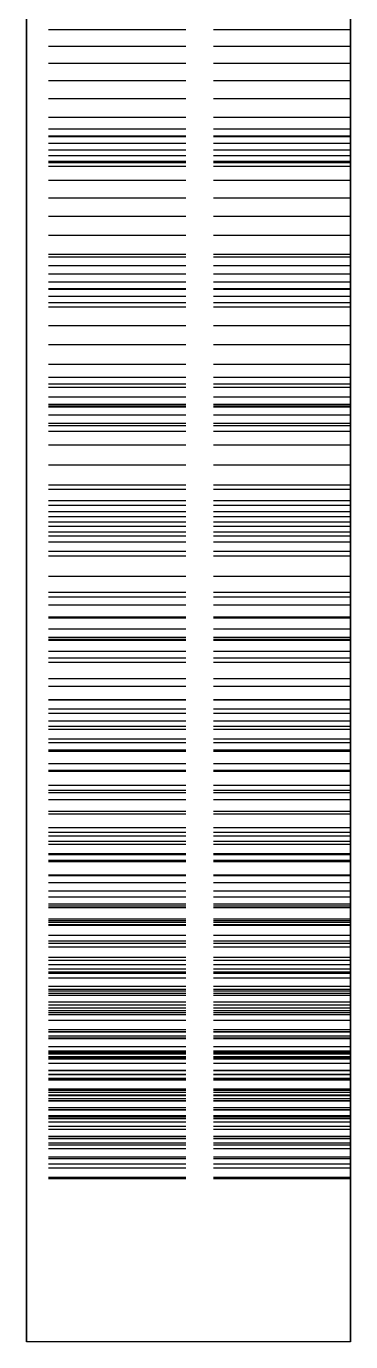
# Model space of a CAD drawing. Header units: millimetres. Extents: x -25 to 114, y -47 to 61.
# Drawn here: x 50.62 to 53.62, y -24.62 to -12.43 of the extents above; entities that cross this region are included whole.
import ezdxf

# ---------------------------------------------------------------- set-up
doc = ezdxf.new("R2010")
doc.units = ezdxf.units.MM
doc.linetypes.add('DASHED', pattern=[1.524, 1.27, -0.254])
doc.layers.add('HIDDEN', color=8, linetype='DASHED')
doc.layers.add('VISIBLE', color=7, linetype='CONTINUOUS')

msp = doc.modelspace()

# ---------------------------------------------------------------- linework, layer by layer
at = {"layer": 'HIDDEN'}
for points in [[(50.625, -12.11706), (50.625, -12.89881), (50.625, -13.68056), (50.625, -14.4623), (50.625, -15.24405), (50.625, -16.02579), (50.625, -16.80754), (50.625, -17.58929), (50.625, -18.37103), (50.625, -19.15278), (50.625, -19.93452), (50.625, -20.71627), (50.625, -21.49802), (50.625, -22.27976), (50.625, -23.06151), (50.625, -23.84325), (50.625, -24.625)], [(50.625, -12.13771), (50.625, -12.46578)], [(50.625, -12.46578), (50.625, -12.13771)], [(53.625, -12.11706), (53.625, -12.89881), (53.625, -13.68056), (53.625, -14.4623), (53.625, -15.24405), (53.625, -16.02579), (53.625, -16.80754), (53.625, -17.58929), (53.625, -18.37103), (53.625, -19.15278), (53.625, -19.93452), (53.625, -20.71627), (53.625, -21.49802), (53.625, -22.27976), (53.625, -23.06151), (53.625, -23.84325), (53.625, -24.625)], [(53.625, -12.13771), (53.625, -12.46578)], [(53.625, -12.46578), (53.625, -12.13771)], [(50.625, -12.46578), (50.625, -12.61901)], [(50.625, -12.61901), (50.625, -12.46578)], [(53.625, -12.46578), (50.625, -12.46578)], [(53.625, -12.46578), (50.625, -12.46578)], [(53.625, -12.46578), (53.625, -12.61901)], [(53.625, -12.61901), (53.625, -12.46578)], [(50.625, -12.61901), (50.625, -12.77708)], [(50.625, -12.77708), (50.625, -12.61901)], [(53.625, -12.61901), (50.625, -12.61901)], [(53.625, -12.61901), (50.625, -12.61901)], [(53.625, -12.61901), (53.625, -12.77708)], [(53.625, -12.77708), (53.625, -12.61901)], [(50.625, -12.77708), (50.625, -12.93966)], [(50.625, -12.93966), (50.625, -12.77708)], [(53.625, -12.77708), (50.625, -12.77708)], [(53.625, -12.77708), (50.625, -12.77708)], [(53.625, -12.77708), (53.625, -12.93966)], [(53.625, -12.93966), (53.625, -12.77708)], [(50.625, -12.93966), (50.625, -13.1065)], [(50.625, -13.1065), (50.625, -12.93966)], [(53.625, -12.93966), (50.625, -12.93966)], [(53.625, -12.93966), (50.625, -12.93966)], [(53.625, -12.93966), (53.625, -13.1065)], [(53.625, -13.1065), (53.625, -12.93966)], [(50.625, -13.1065), (50.625, -13.27739)], [(50.625, -13.27739), (50.625, -13.1065)], [(53.625, -13.1065), (50.625, -13.1065)], [(53.625, -13.1065), (50.625, -13.1065)], [(53.625, -13.1065), (53.625, -13.27739)], [(53.625, -13.27739), (53.625, -13.1065)], [(50.625, -13.27739), (50.625, -13.45215)], [(50.625, -13.45215), (50.625, -13.27739)], [(53.625, -13.27739), (50.625, -13.27739)], [(53.625, -13.27739), (50.625, -13.27739)], [(53.625, -13.27739), (53.625, -13.45215)], [(53.625, -13.45215), (53.625, -13.27739)], [(50.625, -13.45686), (50.625, -13.38809)], [(50.625, -13.38809), (50.625, -13.69992)], [(50.625, -13.69992), (50.625, -13.38809)], [(50.625, -13.38809), (50.625, -13.45686)], [(53.625, -13.38809), (50.625, -13.38809)], [(53.625, -13.38809), (50.625, -13.38809)], [(53.625, -13.45686), (53.625, -13.38809)], [(53.625, -13.38809), (53.625, -13.69992)], [(53.625, -13.69992), (53.625, -13.38809)], [(53.625, -13.38809), (53.625, -13.45686)], [(50.625, -13.45215), (50.625, -13.73216)], [(50.625, -13.73216), (50.625, -13.45215)], [(53.625, -13.45215), (50.625, -13.45215)], [(53.625, -13.45215), (50.625, -13.45215)], [(50.625, -13.52076), (50.625, -13.45686)], [(50.625, -13.45686), (50.625, -13.52076)], [(53.625, -13.45686), (50.625, -13.45686)], [(53.625, -13.45686), (50.625, -13.45686)], [(50.625, -13.58007), (50.625, -13.52076)], [(50.625, -13.52076), (50.625, -13.58007)], [(53.625, -13.52076), (50.625, -13.52076)], [(53.625, -13.52076), (50.625, -13.52076)], [(53.625, -13.45215), (53.625, -13.73216)], [(53.625, -13.73216), (53.625, -13.45215)], [(53.625, -13.52076), (53.625, -13.45686)], [(53.625, -13.45686), (53.625, -13.52076)], [(53.625, -13.58007), (53.625, -13.52076)], [(53.625, -13.52076), (53.625, -13.58007)], [(50.625, -13.63497), (50.625, -13.58007)], [(50.625, -13.58007), (50.625, -13.63497)], [(53.625, -13.58007), (50.625, -13.58007)], [(53.625, -13.58007), (50.625, -13.58007)], [(50.625, -13.68563), (50.625, -13.63497)], [(50.625, -13.63497), (50.625, -13.68563)], [(53.625, -13.63497), (50.625, -13.63497)], [(53.625, -13.63497), (50.625, -13.63497)], [(53.625, -13.63497), (53.625, -13.58007)], [(53.625, -13.58007), (53.625, -13.63497)], [(53.625, -13.68563), (53.625, -13.63497)], [(53.625, -13.63497), (53.625, -13.68563)], [(50.625, -13.73216), (50.625, -13.68563)], [(50.625, -13.68563), (50.625, -13.73216)], [(53.625, -13.68563), (50.625, -13.68563)], [(53.625, -13.68563), (50.625, -13.68563)], [(50.625, -13.69992), (50.625, -13.86129)], [(50.625, -13.86129), (50.625, -13.69992)], [(53.625, -13.69992), (50.625, -13.69992)], [(53.625, -13.69992), (50.625, -13.69992)], [(53.625, -13.73216), (50.625, -13.73216)], [(53.625, -13.73216), (50.625, -13.73216)], [(53.625, -13.73216), (53.625, -13.68563)], [(53.625, -13.68563), (53.625, -13.73216)], [(53.625, -13.69992), (53.625, -13.86129)], [(53.625, -13.86129), (53.625, -13.69992)], [(50.625, -13.86129), (50.625, -14.02725)], [(50.625, -14.02725), (50.625, -13.86129)], [(53.625, -13.86129), (50.625, -13.86129)], [(53.625, -13.86129), (50.625, -13.86129)], [(53.625, -13.86129), (53.625, -14.02725)], [(53.625, -14.02725), (53.625, -13.86129)], [(50.625, -14.02725), (50.625, -14.19747)], [(50.625, -14.19747), (50.625, -14.02725)], [(53.625, -14.02725), (50.625, -14.02725)], [(53.625, -14.02725), (50.625, -14.02725)], [(53.625, -14.02725), (53.625, -14.19747)], [(53.625, -14.19747), (53.625, -14.02725)], [(50.625, -14.19747), (50.625, -14.37171)], [(50.625, -14.37171), (50.625, -14.19747)], [(53.625, -14.19747), (50.625, -14.19747)], [(53.625, -14.19747), (50.625, -14.19747)], [(53.625, -14.19747), (53.625, -14.37171)], [(53.625, -14.37171), (53.625, -14.19747)], [(50.625, -14.37171), (50.625, -14.54977)], [(50.625, -14.54977), (50.625, -14.37171)], [(53.625, -14.37171), (50.625, -14.37171)], [(53.625, -14.37171), (50.625, -14.37171)], [(53.625, -14.37171), (53.625, -14.54977)], [(53.625, -14.54977), (53.625, -14.37171)], [(50.625, -14.54977), (50.625, -14.73148)], [(50.625, -14.73148), (50.625, -14.54977)], [(53.625, -14.54977), (50.625, -14.54977)], [(53.625, -14.54977), (50.625, -14.54977)], [(50.625, -14.65464), (50.625, -14.57324)], [(50.625, -14.57324), (50.625, -14.86732)], [(50.625, -14.86732), (50.625, -14.57324)], [(50.625, -14.57324), (50.625, -14.65464)], [(53.625, -14.57324), (50.625, -14.57324)], [(53.625, -14.57324), (50.625, -14.57324)], [(53.625, -14.54977), (53.625, -14.73148)], [(53.625, -14.73148), (53.625, -14.54977)], [(53.625, -14.65464), (53.625, -14.57324)], [(53.625, -14.57324), (53.625, -14.86732)], [(53.625, -14.86732), (53.625, -14.57324)], [(53.625, -14.57324), (53.625, -14.65464)], [(50.625, -14.73143), (50.625, -14.65464)], [(50.625, -14.65464), (50.625, -14.73143)], [(53.625, -14.65464), (50.625, -14.65464)], [(53.625, -14.65464), (50.625, -14.65464)], [(50.625, -14.80386), (50.625, -14.73143)], [(50.625, -14.73143), (50.625, -14.80386)], [(53.625, -14.73143), (50.625, -14.73143)], [(53.625, -14.73143), (50.625, -14.73143)], [(50.625, -14.73148), (50.625, -14.99662)], [(50.625, -14.99662), (50.625, -14.73148)], [(53.625, -14.73148), (50.625, -14.73148)], [(53.625, -14.73148), (50.625, -14.73148)], [(53.625, -14.73143), (53.625, -14.65464)], [(53.625, -14.65464), (53.625, -14.73143)], [(53.625, -14.80386), (53.625, -14.73143)], [(53.625, -14.73143), (53.625, -14.80386)], [(53.625, -14.73148), (53.625, -14.99662)], [(53.625, -14.99662), (53.625, -14.73148)], [(50.625, -14.87211), (50.625, -14.80386)], [(50.625, -14.80386), (50.625, -14.87211)], [(53.625, -14.80386), (50.625, -14.80386)], [(53.625, -14.80386), (50.625, -14.80386)], [(50.625, -14.86732), (50.625, -15.03605)], [(50.625, -15.03605), (50.625, -14.86732)], [(53.625, -14.86732), (50.625, -14.86732)], [(53.625, -14.86732), (50.625, -14.86732)], [(50.625, -14.93632), (50.625, -14.87211)], [(50.625, -14.87211), (50.625, -14.93632)], [(53.625, -14.87211), (50.625, -14.87211)], [(53.625, -14.87211), (50.625, -14.87211)], [(53.625, -14.87211), (53.625, -14.80386)], [(53.625, -14.80386), (53.625, -14.87211)], [(53.625, -14.86732), (53.625, -15.03605)], [(53.625, -15.03605), (53.625, -14.86732)], [(53.625, -14.93632), (53.625, -14.87211)], [(53.625, -14.87211), (53.625, -14.93632)], [(50.625, -14.99662), (50.625, -14.93632)], [(50.625, -14.93632), (50.625, -14.99662)], [(53.625, -14.93632), (50.625, -14.93632)], [(53.625, -14.93632), (50.625, -14.93632)], [(53.625, -14.99662), (53.625, -14.93632)], [(53.625, -14.93632), (53.625, -14.99662)], [(53.625, -14.99662), (50.625, -14.99662)], [(53.625, -14.99662), (50.625, -14.99662)], [(50.625, -15.03605), (50.625, -15.20908)], [(50.625, -15.20908), (50.625, -15.03605)], [(53.625, -15.03605), (50.625, -15.03605)], [(53.625, -15.03605), (50.625, -15.03605)], [(53.625, -15.03605), (53.625, -15.20908)], [(53.625, -15.20908), (53.625, -15.03605)], [(50.625, -15.20908), (50.625, -15.38611)], [(50.625, -15.38611), (50.625, -15.20908)], [(53.625, -15.20908), (50.625, -15.20908)], [(53.625, -15.20908), (50.625, -15.20908)], [(53.625, -15.20908), (53.625, -15.38611)], [(53.625, -15.38611), (53.625, -15.20908)], [(50.625, -15.38611), (50.625, -15.56691)], [(50.625, -15.56691), (50.625, -15.38611)], [(53.625, -15.38611), (50.625, -15.38611)], [(53.625, -15.38611), (50.625, -15.38611)], [(53.625, -15.38611), (53.625, -15.56691)], [(53.625, -15.56691), (53.625, -15.38611)], [(50.625, -15.56691), (50.625, -15.75127)], [(50.625, -15.75127), (50.625, -15.56691)], [(53.625, -15.56691), (50.625, -15.56691)], [(53.625, -15.56691), (50.625, -15.56691)], [(53.625, -15.56691), (53.625, -15.75127)], [(53.625, -15.75127), (53.625, -15.56691)], [(50.625, -15.78102), (50.625, -15.68739)], [(50.625, -15.68739), (50.625, -15.96228)], [(50.625, -15.96228), (50.625, -15.68739)], [(50.625, -15.68739), (50.625, -15.78102)], [(53.625, -15.68739), (50.625, -15.68739)], [(53.625, -15.68739), (50.625, -15.68739)], [(53.625, -15.78102), (53.625, -15.68739)], [(53.625, -15.68739), (53.625, -15.96228)], [(53.625, -15.96228), (53.625, -15.68739)], [(53.625, -15.68739), (53.625, -15.78102)], [(50.625, -15.75127), (50.625, -15.93904)], [(50.625, -15.93904), (50.625, -15.75127)], [(53.625, -15.75127), (50.625, -15.75127)], [(53.625, -15.75127), (50.625, -15.75127)], [(50.625, -15.87033), (50.625, -15.78102)], [(50.625, -15.78102), (50.625, -15.87033)], [(53.625, -15.78102), (50.625, -15.78102)], [(53.625, -15.78102), (50.625, -15.78102)], [(53.625, -15.75127), (53.625, -15.93904)], [(53.625, -15.93904), (53.625, -15.75127)], [(53.625, -15.87033), (53.625, -15.78102)], [(53.625, -15.78102), (53.625, -15.87033)], [(50.625, -15.95553), (50.625, -15.87033)], [(50.625, -15.87033), (50.625, -15.95553)], [(53.625, -15.87033), (50.625, -15.87033)], [(53.625, -15.87033), (50.625, -15.87033)], [(50.625, -15.93904), (50.625, -16.18801)], [(50.625, -16.18801), (50.625, -15.93904)], [(53.625, -15.93904), (50.625, -15.93904)], [(53.625, -15.93904), (50.625, -15.93904)], [(50.625, -16.03679), (50.625, -15.95553)], [(50.625, -15.95553), (50.625, -16.03679)], [(53.625, -15.95553), (50.625, -15.95553)], [(53.625, -15.95553), (50.625, -15.95553)], [(50.625, -15.96228), (50.625, -16.13755)], [(50.625, -16.13755), (50.625, -15.96228)], [(53.625, -15.96228), (50.625, -15.96228)], [(53.625, -15.96228), (50.625, -15.96228)], [(53.625, -15.95553), (53.625, -15.87033)], [(53.625, -15.87033), (53.625, -15.95553)], [(53.625, -15.93904), (53.625, -16.18801)], [(53.625, -16.18801), (53.625, -15.93904)], [(53.625, -16.03679), (53.625, -15.95553)], [(53.625, -15.95553), (53.625, -16.03679)], [(53.625, -15.96228), (53.625, -16.13755)], [(53.625, -16.13755), (53.625, -15.96228)], [(50.625, -16.11425), (50.625, -16.03679)], [(50.625, -16.03679), (50.625, -16.11425)], [(53.625, -16.03679), (50.625, -16.03679)], [(53.625, -16.03679), (50.625, -16.03679)], [(53.625, -16.11425), (53.625, -16.03679)], [(53.625, -16.03679), (53.625, -16.11425)], [(50.625, -16.18801), (50.625, -16.11425)], [(50.625, -16.11425), (50.625, -16.18801)], [(53.625, -16.11425), (50.625, -16.11425)], [(53.625, -16.11425), (50.625, -16.11425)], [(50.625, -16.13755), (50.625, -16.31681)], [(50.625, -16.31681), (50.625, -16.13755)], [(53.625, -16.13755), (50.625, -16.13755)], [(53.625, -16.13755), (50.625, -16.13755)], [(53.625, -16.18801), (50.625, -16.18801)], [(53.625, -16.18801), (50.625, -16.18801)], [(53.625, -16.18801), (53.625, -16.11425)], [(53.625, -16.11425), (53.625, -16.18801)], [(53.625, -16.13755), (53.625, -16.31681)], [(53.625, -16.31681), (53.625, -16.13755)], [(50.625, -16.31681), (50.625, -16.49979)], [(50.625, -16.49979), (50.625, -16.31681)], [(53.625, -16.31681), (50.625, -16.31681)], [(53.625, -16.31681), (50.625, -16.31681)], [(53.625, -16.31681), (53.625, -16.49979)], [(53.625, -16.49979), (53.625, -16.31681)], [(50.625, -16.49979), (50.625, -16.68626)], [(50.625, -16.68626), (50.625, -16.49979)], [(53.625, -16.49979), (50.625, -16.49979)], [(53.625, -16.49979), (50.625, -16.49979)], [(53.625, -16.49979), (53.625, -16.68626)], [(53.625, -16.68626), (53.625, -16.49979)], [(50.625, -16.68626), (50.625, -16.87603)], [(50.625, -16.87603), (50.625, -16.68626)], [(53.625, -16.68626), (50.625, -16.68626)], [(53.625, -16.68626), (50.625, -16.68626)], [(53.625, -16.68626), (53.625, -16.87603)], [(53.625, -16.87603), (53.625, -16.68626)], [(50.625, -16.83052), (50.625, -16.72511)], [(50.625, -16.72511), (50.625, -16.97948)], [(50.625, -16.97948), (50.625, -16.72511)], [(50.625, -16.72511), (50.625, -16.83052)], [(53.625, -16.72511), (50.625, -16.72511)], [(53.625, -16.72511), (50.625, -16.72511)], [(53.625, -16.83052), (53.625, -16.72511)], [(53.625, -16.72511), (53.625, -16.97948)], [(53.625, -16.97948), (53.625, -16.72511)], [(53.625, -16.72511), (53.625, -16.83052)], [(50.625, -16.9319), (50.625, -16.83052)], [(50.625, -16.83052), (50.625, -16.9319)], [(53.625, -16.83052), (50.625, -16.83052)], [(53.625, -16.83052), (50.625, -16.83052)], [(50.625, -16.87603), (50.625, -17.06895)], [(50.625, -17.06895), (50.625, -16.87603)], [(53.625, -16.87603), (50.625, -16.87603)], [(53.625, -16.87603), (50.625, -16.87603)], [(50.625, -17.02946), (50.625, -16.9319)], [(50.625, -16.9319), (50.625, -17.02946)], [(53.625, -16.9319), (50.625, -16.9319)], [(53.625, -16.9319), (50.625, -16.9319)], [(53.625, -16.9319), (53.625, -16.83052)], [(53.625, -16.83052), (53.625, -16.9319)], [(53.625, -16.87603), (53.625, -17.06895)], [(53.625, -17.06895), (53.625, -16.87603)], [(53.625, -17.02946), (53.625, -16.9319)], [(53.625, -16.9319), (53.625, -17.02946)], [(50.625, -16.97948), (50.625, -17.16043)], [(50.625, -17.16043), (50.625, -16.97948)], [(53.625, -16.97948), (50.625, -16.97948)], [(53.625, -16.97948), (50.625, -16.97948)], [(50.625, -17.12335), (50.625, -17.02946)], [(50.625, -17.02946), (50.625, -17.12335)], [(53.625, -17.02946), (50.625, -17.02946)], [(53.625, -17.02946), (50.625, -17.02946)], [(53.625, -16.97948), (53.625, -17.16043)], [(53.625, -17.16043), (53.625, -16.97948)], [(53.625, -17.12335), (53.625, -17.02946)], [(53.625, -17.02946), (53.625, -17.12335)], [(50.625, -17.06895), (50.625, -17.30054)], [(50.625, -17.30054), (50.625, -17.06895)], [(53.625, -17.06895), (50.625, -17.06895)], [(53.625, -17.06895), (50.625, -17.06895)], [(50.625, -17.21368), (50.625, -17.12335)], [(50.625, -17.12335), (50.625, -17.21368)], [(53.625, -17.12335), (50.625, -17.12335)], [(53.625, -17.12335), (50.625, -17.12335)], [(50.625, -17.16043), (50.625, -17.34505)], [(50.625, -17.34505), (50.625, -17.16043)], [(53.625, -17.16043), (50.625, -17.16043)], [(53.625, -17.16043), (50.625, -17.16043)], [(53.625, -17.06895), (53.625, -17.30054)], [(53.625, -17.30054), (53.625, -17.06895)], [(53.625, -17.21368), (53.625, -17.12335)], [(53.625, -17.12335), (53.625, -17.21368)], [(53.625, -17.16043), (53.625, -17.34505)], [(53.625, -17.34505), (53.625, -17.16043)], [(50.625, -17.30054), (50.625, -17.21368)], [(50.625, -17.21368), (50.625, -17.30054)], [(53.625, -17.21368), (50.625, -17.21368)], [(53.625, -17.21368), (50.625, -17.21368)], [(53.625, -17.30054), (50.625, -17.30054)], [(53.625, -17.30054), (50.625, -17.30054)], [(53.625, -17.30054), (53.625, -17.21368)], [(53.625, -17.21368), (53.625, -17.30054)], [(50.625, -17.34505), (50.625, -17.53308)], [(50.625, -17.53308), (50.625, -17.34505)], [(53.625, -17.34505), (50.625, -17.34505)], [(53.625, -17.34505), (50.625, -17.34505)], [(53.625, -17.34505), (53.625, -17.53308)], [(53.625, -17.53308), (53.625, -17.34505)], [(50.625, -17.53308), (50.625, -17.72432)], [(50.625, -17.72432), (50.625, -17.53308)], [(53.625, -17.53308), (50.625, -17.53308)], [(53.625, -17.53308), (50.625, -17.53308)], [(53.625, -17.53308), (53.625, -17.72432)], [(53.625, -17.72432), (53.625, -17.53308)], [(50.625, -17.79803), (50.625, -17.68135)], [(50.625, -17.68135), (50.625, -17.91396)], [(50.625, -17.91396), (50.625, -17.68135)], [(50.625, -17.68135), (50.625, -17.79803)], [(53.625, -17.68135), (50.625, -17.68135)], [(53.625, -17.68135), (50.625, -17.68135)], [(50.625, -17.72432), (50.625, -17.91857)], [(50.625, -17.91857), (50.625, -17.72432)], [(53.625, -17.72432), (50.625, -17.72432)], [(53.625, -17.72432), (50.625, -17.72432)], [(50.625, -17.91099), (50.625, -17.79803)], [(50.625, -17.79803), (50.625, -17.91099)], [(53.625, -17.79803), (50.625, -17.79803)], [(53.625, -17.79803), (50.625, -17.79803)], [(53.625, -17.79803), (53.625, -17.68135)], [(53.625, -17.68135), (53.625, -17.91396)], [(53.625, -17.91396), (53.625, -17.68135)], [(53.625, -17.68135), (53.625, -17.79803)], [(53.625, -17.72432), (53.625, -17.91857)], [(53.625, -17.91857), (53.625, -17.72432)], [(53.625, -17.91099), (53.625, -17.79803)], [(53.625, -17.79803), (53.625, -17.91099)], [(50.625, -18.02043), (50.625, -17.91099)], [(50.625, -17.91099), (50.625, -18.02043)], [(53.625, -17.91099), (50.625, -17.91099)], [(53.625, -17.91099), (50.625, -17.91099)], [(50.625, -17.91396), (50.625, -18.0997)], [(50.625, -18.0997), (50.625, -17.91396)], [(53.625, -17.91396), (50.625, -17.91396)], [(53.625, -17.91396), (50.625, -17.91396)], [(50.625, -17.91857), (50.625, -18.11569)], [(50.625, -18.11569), (50.625, -17.91857)], [(53.625, -17.91857), (50.625, -17.91857)], [(53.625, -17.91857), (50.625, -17.91857)], [(53.625, -18.02043), (53.625, -17.91099)], [(53.625, -17.91099), (53.625, -18.02043)], [(53.625, -17.91396), (53.625, -18.0997)], [(53.625, -18.0997), (53.625, -17.91396)], [(53.625, -17.91857), (53.625, -18.11569)], [(53.625, -18.11569), (53.625, -17.91857)], [(50.625, -18.12648), (50.625, -18.02043)], [(50.625, -18.02043), (50.625, -18.12648)], [(53.625, -18.02043), (50.625, -18.02043)], [(53.625, -18.02043), (50.625, -18.02043)], [(53.625, -18.12648), (53.625, -18.02043)], [(53.625, -18.02043), (53.625, -18.12648)], [(50.625, -18.0997), (50.625, -18.28878)], [(50.625, -18.28878), (50.625, -18.0997)], [(53.625, -18.0997), (50.625, -18.0997)], [(53.625, -18.0997), (50.625, -18.0997)], [(50.625, -18.11569), (50.625, -18.32878)], [(50.625, -18.32878), (50.625, -18.11569)], [(53.625, -18.11569), (50.625, -18.11569)], [(53.625, -18.11569), (50.625, -18.11569)], [(50.625, -18.22924), (50.625, -18.12648)], [(50.625, -18.12648), (50.625, -18.22924)], [(53.625, -18.12648), (50.625, -18.12648)], [(53.625, -18.12648), (50.625, -18.12648)], [(53.625, -18.0997), (53.625, -18.28878)], [(53.625, -18.28878), (53.625, -18.0997)], [(53.625, -18.11569), (53.625, -18.32878)], [(53.625, -18.32878), (53.625, -18.11569)], [(53.625, -18.22924), (53.625, -18.12648)], [(53.625, -18.12648), (53.625, -18.22924)], [(50.625, -18.32878), (50.625, -18.22924)], [(50.625, -18.22924), (50.625, -18.32878)], [(53.625, -18.22924), (50.625, -18.22924)], [(53.625, -18.22924), (50.625, -18.22924)], [(53.625, -18.32878), (53.625, -18.22924)], [(53.625, -18.22924), (53.625, -18.32878)], [(50.625, -18.28878), (50.625, -18.48096)], [(50.625, -18.48096), (50.625, -18.28878)], [(53.625, -18.28878), (50.625, -18.28878)], [(53.625, -18.28878), (50.625, -18.28878)], [(53.625, -18.32878), (50.625, -18.32878)], [(53.625, -18.32878), (50.625, -18.32878)], [(53.625, -18.28878), (53.625, -18.48096)], [(53.625, -18.48096), (53.625, -18.28878)], [(50.625, -18.48096), (50.625, -18.67602)], [(50.625, -18.67602), (50.625, -18.48096)], [(53.625, -18.48096), (50.625, -18.48096)], [(53.625, -18.48096), (50.625, -18.48096)], [(53.625, -18.48096), (53.625, -18.67602)], [(53.625, -18.67602), (53.625, -18.48096)], [(50.625, -18.67882), (50.625, -18.55145)], [(50.625, -18.55145), (50.625, -18.76116)], [(50.625, -18.76116), (50.625, -18.55145)], [(50.625, -18.55145), (50.625, -18.67882)], [(53.625, -18.55145), (50.625, -18.55145)], [(53.625, -18.55145), (50.625, -18.55145)], [(53.625, -18.67882), (53.625, -18.55145)], [(53.625, -18.55145), (53.625, -18.76116)], [(53.625, -18.76116), (53.625, -18.55145)], [(53.625, -18.55145), (53.625, -18.67882)], [(50.625, -18.67602), (50.625, -18.87381)], [(50.625, -18.87381), (50.625, -18.67602)], [(53.625, -18.67602), (50.625, -18.67602)], [(53.625, -18.67602), (50.625, -18.67602)], [(50.625, -18.80282), (50.625, -18.67882)], [(50.625, -18.67882), (50.625, -18.80282)], [(53.625, -18.67882), (50.625, -18.67882)], [(53.625, -18.67882), (50.625, -18.67882)], [(50.625, -18.76116), (50.625, -18.9508)], [(50.625, -18.9508), (50.625, -18.76116)], [(53.625, -18.76116), (50.625, -18.76116)], [(53.625, -18.76116), (50.625, -18.76116)], [(53.625, -18.67602), (53.625, -18.87381)], [(53.625, -18.87381), (53.625, -18.67602)], [(53.625, -18.80282), (53.625, -18.67882)], [(53.625, -18.67882), (53.625, -18.80282)], [(53.625, -18.76116), (53.625, -18.9508)], [(53.625, -18.9508), (53.625, -18.76116)], [(50.625, -18.92361), (50.625, -18.80282)], [(50.625, -18.80282), (50.625, -18.92361)], [(53.625, -18.80282), (50.625, -18.80282)], [(53.625, -18.80282), (50.625, -18.80282)], [(50.625, -18.87381), (50.625, -19.07418)], [(50.625, -19.07418), (50.625, -18.87381)], [(53.625, -18.87381), (50.625, -18.87381)], [(53.625, -18.87381), (50.625, -18.87381)], [(53.625, -18.92361), (53.625, -18.80282)], [(53.625, -18.80282), (53.625, -18.92361)], [(53.625, -18.87381), (53.625, -19.07418)], [(53.625, -19.07418), (53.625, -18.87381)], [(50.625, -19.0413), (50.625, -18.92361)], [(50.625, -18.92361), (50.625, -19.0413)], [(53.625, -18.92361), (50.625, -18.92361)], [(53.625, -18.92361), (50.625, -18.92361)], [(50.625, -18.9508), (50.625, -19.14342)], [(50.625, -19.14342), (50.625, -18.9508)], [(53.625, -18.9508), (50.625, -18.9508)], [(53.625, -18.9508), (50.625, -18.9508)], [(53.625, -19.0413), (53.625, -18.92361)], [(53.625, -18.92361), (53.625, -19.0413)], [(53.625, -18.9508), (53.625, -19.14342)], [(53.625, -19.14342), (53.625, -18.9508)], [(50.625, -19.15598), (50.625, -19.0413)], [(50.625, -19.0413), (50.625, -19.15598)], [(53.625, -19.0413), (50.625, -19.0413)], [(53.625, -19.0413), (50.625, -19.0413)], [(50.625, -19.07418), (50.625, -19.26773)], [(50.625, -19.26773), (50.625, -19.07418)], [(53.625, -19.07418), (50.625, -19.07418)], [(53.625, -19.07418), (50.625, -19.07418)], [(53.625, -19.15598), (53.625, -19.0413)], [(53.625, -19.0413), (53.625, -19.15598)], [(53.625, -19.07418), (53.625, -19.26773)], [(53.625, -19.26773), (53.625, -19.07418)], [(50.625, -19.14342), (50.625, -19.3388)], [(50.625, -19.3388), (50.625, -19.14342)], [(53.625, -19.14342), (50.625, -19.14342)], [(53.625, -19.14342), (50.625, -19.14342)], [(50.625, -19.26773), (50.625, -19.15598)], [(50.625, -19.15598), (50.625, -19.26773)], [(53.625, -19.15598), (50.625, -19.15598)], [(53.625, -19.15598), (50.625, -19.15598)], [(53.625, -19.14342), (53.625, -19.3388)], [(53.625, -19.3388), (53.625, -19.14342)], [(53.625, -19.26773), (53.625, -19.15598)], [(53.625, -19.15598), (53.625, -19.26773)], [(53.625, -19.26773), (50.625, -19.26773)], [(53.625, -19.26773), (50.625, -19.26773)], [(50.625, -19.46861), (50.625, -19.33117)], [(50.625, -19.33117), (50.625, -19.51695)], [(50.625, -19.51695), (50.625, -19.33117)], [(50.625, -19.33117), (50.625, -19.46861)], [(53.625, -19.33117), (50.625, -19.33117)], [(53.625, -19.33117), (50.625, -19.33117)], [(50.625, -19.3388), (50.625, -19.53674)], [(50.625, -19.53674), (50.625, -19.3388)], [(53.625, -19.3388), (50.625, -19.3388)], [(53.625, -19.3388), (50.625, -19.3388)], [(53.625, -19.46861), (53.625, -19.33117)], [(53.625, -19.33117), (53.625, -19.51695)], [(53.625, -19.51695), (53.625, -19.33117)], [(53.625, -19.33117), (53.625, -19.46861)], [(53.625, -19.3388), (53.625, -19.53674)], [(53.625, -19.53674), (53.625, -19.3388)], [(50.625, -19.60304), (50.625, -19.46861)], [(50.625, -19.46861), (50.625, -19.60304)], [(53.625, -19.46861), (50.625, -19.46861)], [(53.625, -19.46861), (50.625, -19.46861)], [(53.625, -19.60304), (53.625, -19.46861)], [(53.625, -19.46861), (53.625, -19.60304)], [(50.625, -19.51695), (50.625, -19.70956)], [(50.625, -19.70956), (50.625, -19.51695)], [(53.625, -19.51695), (50.625, -19.51695)], [(53.625, -19.51695), (50.625, -19.51695)], [(50.625, -19.53674), (50.625, -19.7371)], [(50.625, -19.7371), (50.625, -19.53674)], [(53.625, -19.53674), (50.625, -19.53674)], [(53.625, -19.53674), (50.625, -19.53674)], [(50.625, -19.73459), (50.625, -19.60304)], [(50.625, -19.60304), (50.625, -19.73459)], [(53.625, -19.60304), (50.625, -19.60304)], [(53.625, -19.60304), (50.625, -19.60304)], [(53.625, -19.51695), (53.625, -19.70956)], [(53.625, -19.70956), (53.625, -19.51695)], [(53.625, -19.53674), (53.625, -19.7371)], [(53.625, -19.7371), (53.625, -19.53674)], [(53.625, -19.73459), (53.625, -19.60304)], [(53.625, -19.60304), (53.625, -19.73459)], [(50.625, -19.70956), (50.625, -19.90479)], [(50.625, -19.90479), (50.625, -19.70956)], [(53.625, -19.70956), (50.625, -19.70956)], [(53.625, -19.70956), (50.625, -19.70956)], [(50.625, -19.86335), (50.625, -19.73459)], [(50.625, -19.73459), (50.625, -19.86335)], [(53.625, -19.73459), (50.625, -19.73459)], [(53.625, -19.73459), (50.625, -19.73459)], [(50.625, -19.7371), (50.625, -19.93975)], [(50.625, -19.93975), (50.625, -19.7371)], [(53.625, -19.7371), (50.625, -19.7371)], [(53.625, -19.7371), (50.625, -19.7371)], [(53.625, -19.70956), (53.625, -19.90479)], [(53.625, -19.90479), (53.625, -19.70956)], [(53.625, -19.86335), (53.625, -19.73459)], [(53.625, -19.73459), (53.625, -19.86335)], [(53.625, -19.7371), (53.625, -19.93975)], [(53.625, -19.93975), (53.625, -19.7371)], [(50.625, -19.98941), (50.625, -19.86335)], [(50.625, -19.86335), (50.625, -19.98941)], [(53.625, -19.86335), (50.625, -19.86335)], [(53.625, -19.86335), (50.625, -19.86335)], [(53.625, -19.98941), (53.625, -19.86335)], [(53.625, -19.86335), (53.625, -19.98941)], [(50.625, -19.90479), (50.625, -20.10242)], [(50.625, -20.10242), (50.625, -19.90479)], [(53.625, -19.90479), (50.625, -19.90479)], [(53.625, -19.90479), (50.625, -19.90479)], [(50.625, -19.93975), (50.625, -20.11281)], [(50.625, -20.11281), (50.625, -19.93975)], [(53.625, -19.93975), (50.625, -19.93975)], [(53.625, -19.93975), (50.625, -19.93975)], [(50.625, -20.11281), (50.625, -19.98941)], [(50.625, -19.98941), (50.625, -20.11281)], [(53.625, -19.98941), (50.625, -19.98941)], [(53.625, -19.98941), (50.625, -19.98941)], [(53.625, -19.90479), (53.625, -20.10242)], [(53.625, -20.10242), (53.625, -19.90479)], [(53.625, -19.93975), (53.625, -20.11281)], [(53.625, -20.11281), (53.625, -19.93975)], [(53.625, -20.11281), (53.625, -19.98941)], [(53.625, -19.98941), (53.625, -20.11281)], [(50.625, -20.16356), (50.625, -20.01671)], [(50.625, -20.01671), (50.625, -20.17767)], [(50.625, -20.17767), (50.625, -20.01671)], [(50.625, -20.01671), (50.625, -20.16356)], [(53.625, -20.01671), (50.625, -20.01671)], [(53.625, -20.01671), (50.625, -20.01671)], [(50.625, -20.10242), (50.625, -20.30228)], [(50.625, -20.30228), (50.625, -20.10242)], [(53.625, -20.10242), (50.625, -20.10242)], [(53.625, -20.10242), (50.625, -20.10242)], [(53.625, -20.11281), (50.625, -20.11281)], [(53.625, -20.11281), (50.625, -20.11281)], [(53.625, -20.16356), (53.625, -20.01671)], [(53.625, -20.01671), (53.625, -20.17767)], [(53.625, -20.17767), (53.625, -20.01671)], [(53.625, -20.01671), (53.625, -20.16356)], [(53.625, -20.10242), (53.625, -20.30228)], [(53.625, -20.30228), (53.625, -20.10242)], [(50.625, -20.30776), (50.625, -20.16356)], [(50.625, -20.16356), (50.625, -20.30776)], [(53.625, -20.16356), (50.625, -20.16356)], [(53.625, -20.16356), (50.625, -20.16356)], [(50.625, -20.17767), (50.625, -20.37231)], [(50.625, -20.37231), (50.625, -20.17767)], [(53.625, -20.17767), (50.625, -20.17767)], [(53.625, -20.17767), (50.625, -20.17767)], [(53.625, -20.30776), (53.625, -20.16356)], [(53.625, -20.16356), (53.625, -20.30776)], [(53.625, -20.17767), (53.625, -20.37231)], [(53.625, -20.37231), (53.625, -20.17767)], [(50.625, -20.30228), (50.625, -20.50424)], [(50.625, -20.50424), (50.625, -20.30228)], [(53.625, -20.30228), (50.625, -20.30228)], [(53.625, -20.30228), (50.625, -20.30228)], [(50.625, -20.44942), (50.625, -20.30776)], [(50.625, -20.30776), (50.625, -20.44942)], [(53.625, -20.30776), (50.625, -20.30776)], [(53.625, -20.30776), (50.625, -20.30776)], [(53.625, -20.30228), (53.625, -20.50424)], [(53.625, -20.50424), (53.625, -20.30228)], [(53.625, -20.44942), (53.625, -20.30776)], [(53.625, -20.30776), (53.625, -20.44942)], [(50.625, -20.37231), (50.625, -20.56918)], [(50.625, -20.56918), (50.625, -20.37231)], [(53.625, -20.37231), (50.625, -20.37231)], [(53.625, -20.37231), (50.625, -20.37231)], [(50.625, -20.58863), (50.625, -20.44942)], [(50.625, -20.44942), (50.625, -20.58863)], [(53.625, -20.44942), (50.625, -20.44942)], [(53.625, -20.44942), (50.625, -20.44942)], [(53.625, -20.37231), (53.625, -20.56918)], [(53.625, -20.56918), (53.625, -20.37231)], [(53.625, -20.58863), (53.625, -20.44942)], [(53.625, -20.44942), (53.625, -20.58863)], [(50.625, -20.50424), (50.625, -20.70817)], [(50.625, -20.70817), (50.625, -20.50424)], [(53.625, -20.50424), (50.625, -20.50424)], [(53.625, -20.50424), (50.625, -20.50424)], [(50.625, -20.56918), (50.625, -20.7681)], [(50.625, -20.7681), (50.625, -20.56918)], [(53.625, -20.56918), (50.625, -20.56918)], [(53.625, -20.56918), (50.625, -20.56918)], [(50.625, -20.72544), (50.625, -20.58863)], [(50.625, -20.58863), (50.625, -20.72544)], [(53.625, -20.58863), (50.625, -20.58863)], [(53.625, -20.58863), (50.625, -20.58863)], [(53.625, -20.50424), (53.625, -20.70817)], [(53.625, -20.70817), (53.625, -20.50424)], [(53.625, -20.56918), (53.625, -20.7681)], [(53.625, -20.7681), (53.625, -20.56918)], [(53.625, -20.72544), (53.625, -20.58863)], [(53.625, -20.58863), (53.625, -20.72544)], [(50.625, -20.76027), (50.625, -20.60473)], [(50.625, -20.60473), (50.625, -20.74008)], [(50.625, -20.74008), (50.625, -20.60473)], [(50.625, -20.60473), (50.625, -20.76027)], [(53.625, -20.60473), (50.625, -20.60473)], [(53.625, -20.60473), (50.625, -20.60473)], [(50.625, -20.70817), (50.625, -20.85989)], [(50.625, -20.85989), (50.625, -20.70817)], [(53.625, -20.70817), (50.625, -20.70817)], [(53.625, -20.70817), (50.625, -20.70817)], [(50.625, -20.85989), (50.625, -20.72544)], [(50.625, -20.72544), (50.625, -20.85989)], [(53.625, -20.72544), (50.625, -20.72544)], [(53.625, -20.72544), (50.625, -20.72544)], [(53.625, -20.76027), (53.625, -20.60473)], [(53.625, -20.60473), (53.625, -20.74008)], [(53.625, -20.74008), (53.625, -20.60473)], [(53.625, -20.60473), (53.625, -20.76027)], [(53.625, -20.70817), (53.625, -20.85989)], [(53.625, -20.85989), (53.625, -20.70817)], [(53.625, -20.85989), (53.625, -20.72544)], [(53.625, -20.72544), (53.625, -20.85989)], [(50.625, -20.74008), (50.625, -20.9358)], [(50.625, -20.9358), (50.625, -20.74008)], [(53.625, -20.74008), (50.625, -20.74008)], [(53.625, -20.74008), (50.625, -20.74008)], [(50.625, -20.91354), (50.625, -20.76027)], [(50.625, -20.76027), (50.625, -20.91354)], [(53.625, -20.76027), (50.625, -20.76027)], [(53.625, -20.76027), (50.625, -20.76027)], [(50.625, -20.7681), (50.625, -20.96891)], [(50.625, -20.96891), (50.625, -20.7681)], [(53.625, -20.7681), (50.625, -20.7681)], [(53.625, -20.7681), (50.625, -20.7681)], [(53.625, -20.74008), (53.625, -20.9358)], [(53.625, -20.9358), (53.625, -20.74008)], [(53.625, -20.91354), (53.625, -20.76027)], [(53.625, -20.76027), (53.625, -20.91354)], [(53.625, -20.7681), (53.625, -20.96891)], [(53.625, -20.96891), (53.625, -20.7681)], [(53.625, -20.85989), (50.625, -20.85989)], [(53.625, -20.85989), (50.625, -20.85989)], [(50.625, -21.06463), (50.625, -20.91354)], [(50.625, -20.91354), (50.625, -21.06463)], [(53.625, -20.91354), (50.625, -20.91354)], [(53.625, -20.91354), (50.625, -20.91354)], [(50.625, -20.9358), (50.625, -21.13337)], [(50.625, -21.13337), (50.625, -20.9358)], [(53.625, -20.9358), (50.625, -20.9358)], [(53.625, -20.9358), (50.625, -20.9358)], [(50.625, -20.96891), (50.625, -21.17148)], [(50.625, -21.17148), (50.625, -20.96891)], [(53.625, -20.96891), (50.625, -20.96891)], [(53.625, -20.96891), (50.625, -20.96891)], [(53.625, -21.06463), (53.625, -20.91354)], [(53.625, -20.91354), (53.625, -21.06463)], [(53.625, -20.9358), (53.625, -21.13337)], [(53.625, -21.13337), (53.625, -20.9358)], [(53.625, -20.96891), (53.625, -21.17148)], [(53.625, -21.17148), (53.625, -20.96891)], [(50.625, -21.21361), (50.625, -21.06463)], [(50.625, -21.06463), (50.625, -21.21361)], [(53.625, -21.06463), (50.625, -21.06463)], [(53.625, -21.06463), (50.625, -21.06463)], [(53.625, -21.21361), (53.625, -21.06463)], [(53.625, -21.06463), (53.625, -21.21361)], [(50.625, -21.25583), (50.625, -21.09236)], [(50.625, -21.09236), (50.625, -21.20144)], [(50.625, -21.20144), (50.625, -21.09236)], [(50.625, -21.09236), (50.625, -21.25583)], [(53.625, -21.09236), (50.625, -21.09236)], [(53.625, -21.09236), (50.625, -21.09236)], [(50.625, -21.13337), (50.625, -21.3326)], [(50.625, -21.3326), (50.625, -21.13337)], [(53.625, -21.13337), (50.625, -21.13337)], [(53.625, -21.13337), (50.625, -21.13337)], [(50.625, -21.17148), (50.625, -21.3757)], [(50.625, -21.3757), (50.625, -21.17148)], [(53.625, -21.17148), (50.625, -21.17148)], [(53.625, -21.17148), (50.625, -21.17148)], [(50.625, -21.20144), (50.625, -21.3973)], [(50.625, -21.3973), (50.625, -21.20144)], [(53.625, -21.20144), (50.625, -21.20144)], [(53.625, -21.20144), (50.625, -21.20144)], [(53.625, -21.25583), (53.625, -21.09236)], [(53.625, -21.09236), (53.625, -21.20144)], [(53.625, -21.20144), (53.625, -21.09236)], [(53.625, -21.09236), (53.625, -21.25583)], [(53.625, -21.13337), (53.625, -21.3326)], [(53.625, -21.3326), (53.625, -21.13337)], [(53.625, -21.17148), (53.625, -21.3757)], [(53.625, -21.3757), (53.625, -21.17148)], [(53.625, -21.20144), (53.625, -21.3973)], [(53.625, -21.3973), (53.625, -21.20144)], [(50.625, -21.36051), (50.625, -21.21361)], [(50.625, -21.21361), (50.625, -21.36051)], [(53.625, -21.21361), (50.625, -21.21361)], [(53.625, -21.21361), (50.625, -21.21361)], [(50.625, -21.41743), (50.625, -21.25583)], [(50.625, -21.25583), (50.625, -21.41743)], [(53.625, -21.25583), (50.625, -21.25583)], [(53.625, -21.25583), (50.625, -21.25583)], [(50.625, -21.3326), (50.625, -21.53338)], [(50.625, -21.53338), (50.625, -21.3326)], [(53.625, -21.3326), (50.625, -21.3326)], [(53.625, -21.3326), (50.625, -21.3326)], [(53.625, -21.36051), (53.625, -21.21361)], [(53.625, -21.21361), (53.625, -21.36051)], [(53.625, -21.41743), (53.625, -21.25583)], [(53.625, -21.25583), (53.625, -21.41743)], [(53.625, -21.3326), (53.625, -21.53338)], [(53.625, -21.53338), (53.625, -21.3326)], [(50.625, -21.50535), (50.625, -21.36051)], [(50.625, -21.36051), (50.625, -21.50535)], [(53.625, -21.36051), (50.625, -21.36051)], [(53.625, -21.36051), (50.625, -21.36051)], [(50.625, -21.3757), (50.625, -21.50535)], [(50.625, -21.50535), (50.625, -21.3757)], [(53.625, -21.3757), (50.625, -21.3757)], [(53.625, -21.3757), (50.625, -21.3757)], [(50.625, -21.3973), (50.625, -21.59459)], [(50.625, -21.59459), (50.625, -21.3973)], [(53.625, -21.3973), (50.625, -21.3973)], [(53.625, -21.3973), (50.625, -21.3973)], [(50.625, -21.57722), (50.625, -21.41743)], [(50.625, -21.41743), (50.625, -21.57722)], [(53.625, -21.41743), (50.625, -21.41743)], [(53.625, -21.41743), (50.625, -21.41743)], [(53.625, -21.50535), (53.625, -21.36051)], [(53.625, -21.36051), (53.625, -21.50535)], [(53.625, -21.3757), (53.625, -21.50535)], [(53.625, -21.50535), (53.625, -21.3757)], [(53.625, -21.3973), (53.625, -21.59459)], [(53.625, -21.59459), (53.625, -21.3973)], [(53.625, -21.57722), (53.625, -21.41743)], [(53.625, -21.41743), (53.625, -21.57722)], [(50.625, -21.64784), (50.625, -21.47724)], [(50.625, -21.47724), (50.625, -21.55952)], [(50.625, -21.55952), (50.625, -21.47724)], [(50.625, -21.47724), (50.625, -21.64784)], [(53.625, -21.47724), (50.625, -21.47724)], [(53.625, -21.47724), (50.625, -21.47724)], [(53.625, -21.50535), (50.625, -21.50535)], [(53.625, -21.50535), (50.625, -21.50535)], [(50.625, -21.53338), (50.625, -21.73557)], [(50.625, -21.73557), (50.625, -21.53338)], [(53.625, -21.53338), (50.625, -21.53338)], [(53.625, -21.53338), (50.625, -21.53338)], [(50.625, -21.55952), (50.625, -21.75455)], [(50.625, -21.75455), (50.625, -21.55952)], [(53.625, -21.55952), (50.625, -21.55952)], [(53.625, -21.55952), (50.625, -21.55952)], [(50.625, -21.73523), (50.625, -21.57722)], [(50.625, -21.57722), (50.625, -21.73523)], [(53.625, -21.57722), (50.625, -21.57722)], [(53.625, -21.57722), (50.625, -21.57722)], [(53.625, -21.64784), (53.625, -21.47724)], [(53.625, -21.47724), (53.625, -21.55952)], [(53.625, -21.55952), (53.625, -21.47724)], [(53.625, -21.47724), (53.625, -21.64784)], [(53.625, -21.53338), (53.625, -21.73557)], [(53.625, -21.73557), (53.625, -21.53338)], [(53.625, -21.55952), (53.625, -21.75455)], [(53.625, -21.75455), (53.625, -21.55952)], [(53.625, -21.73523), (53.625, -21.57722)], [(53.625, -21.57722), (53.625, -21.73523)], [(50.625, -21.59459), (50.625, -21.79318)], [(50.625, -21.79318), (50.625, -21.59459)], [(53.625, -21.59459), (50.625, -21.59459)], [(53.625, -21.59459), (50.625, -21.59459)], [(50.625, -21.81698), (50.625, -21.64784)], [(50.625, -21.64784), (50.625, -21.81698)], [(53.625, -21.64784), (50.625, -21.64784)], [(53.625, -21.64784), (50.625, -21.64784)], [(53.625, -21.59459), (53.625, -21.79318)], [(53.625, -21.79318), (53.625, -21.59459)], [(53.625, -21.81698), (53.625, -21.64784)], [(53.625, -21.64784), (53.625, -21.81698)], [(50.625, -21.8915), (50.625, -21.73523)], [(50.625, -21.73523), (50.625, -21.8915)], [(53.625, -21.73523), (50.625, -21.73523)], [(53.625, -21.73523), (50.625, -21.73523)], [(50.625, -21.73557), (50.625, -21.93909)], [(50.625, -21.93909), (50.625, -21.73557)], [(53.625, -21.73557), (50.625, -21.73557)], [(53.625, -21.73557), (50.625, -21.73557)], [(50.625, -21.75455), (50.625, -21.95061)], [(50.625, -21.95061), (50.625, -21.75455)], [(53.625, -21.75455), (50.625, -21.75455)], [(53.625, -21.75455), (50.625, -21.75455)], [(50.625, -21.93439), (50.625, -21.75748)], [(50.625, -21.75748), (50.625, -21.81255)], [(50.625, -21.81255), (50.625, -21.75748)], [(50.625, -21.75748), (50.625, -21.93439)], [(53.625, -21.75748), (50.625, -21.75748)], [(53.625, -21.75748), (50.625, -21.75748)], [(50.625, -21.79318), (50.625, -21.99294)], [(50.625, -21.99294), (50.625, -21.79318)], [(53.625, -21.79318), (50.625, -21.79318)], [(53.625, -21.79318), (50.625, -21.79318)], [(50.625, -21.81255), (50.625, -22.00582)], [(50.625, -22.00582), (50.625, -21.81255)], [(53.625, -21.81255), (50.625, -21.81255)], [(53.625, -21.81255), (50.625, -21.81255)], [(50.625, -21.98468), (50.625, -21.81698)], [(50.625, -21.81698), (50.625, -21.98468)], [(53.625, -21.81698), (50.625, -21.81698)], [(53.625, -21.81698), (50.625, -21.81698)], [(53.625, -21.8915), (53.625, -21.73523)], [(53.625, -21.73523), (53.625, -21.8915)], [(53.625, -21.73557), (53.625, -21.93909)], [(53.625, -21.93909), (53.625, -21.73557)], [(53.625, -21.75455), (53.625, -21.95061)], [(53.625, -21.95061), (53.625, -21.75455)], [(53.625, -21.93439), (53.625, -21.75748)], [(53.625, -21.75748), (53.625, -21.81255)], [(53.625, -21.81255), (53.625, -21.75748)], [(53.625, -21.75748), (53.625, -21.93439)], [(53.625, -21.79318), (53.625, -21.99294)], [(53.625, -21.99294), (53.625, -21.79318)], [(53.625, -21.81255), (53.625, -22.00582)], [(53.625, -22.00582), (53.625, -21.81255)], [(53.625, -21.98468), (53.625, -21.81698)], [(53.625, -21.81698), (53.625, -21.98468)], [(50.625, -22.04604), (50.625, -21.8915)], [(50.625, -21.8915), (50.625, -22.04604)], [(53.625, -21.8915), (50.625, -21.8915)], [(53.625, -21.8915), (50.625, -21.8915)], [(50.625, -22.11407), (50.625, -21.93172)], [(50.625, -21.93172), (50.625, -21.95932)], [(50.625, -21.95932), (50.625, -21.93172)], [(50.625, -21.93172), (50.625, -22.11407)], [(53.625, -21.93172), (50.625, -21.93172)], [(53.625, -21.93172), (50.625, -21.93172)], [(50.625, -22.11024), (50.625, -21.93439)], [(50.625, -21.93439), (50.625, -22.11024)], [(53.625, -21.93439), (50.625, -21.93439)], [(53.625, -21.93439), (50.625, -21.93439)], [(50.625, -21.93909), (50.625, -22.04604)], [(50.625, -22.04604), (50.625, -21.93909)], [(53.625, -21.93909), (50.625, -21.93909)], [(53.625, -21.93909), (50.625, -21.93909)], [(53.625, -22.04604), (53.625, -21.8915)], [(53.625, -21.8915), (53.625, -22.04604)], [(53.625, -22.11407), (53.625, -21.93172)], [(53.625, -21.93172), (53.625, -21.95932)], [(53.625, -21.95932), (53.625, -21.93172)], [(53.625, -21.93172), (53.625, -22.11407)], [(53.625, -22.11024), (53.625, -21.93439)], [(53.625, -21.93439), (53.625, -22.11024)], [(53.625, -21.93909), (53.625, -22.04604)], [(53.625, -22.04604), (53.625, -21.93909)], [(50.625, -21.95061), (50.625, -22.14758)], [(50.625, -22.14758), (50.625, -21.95061)], [(53.625, -21.95061), (50.625, -21.95061)], [(53.625, -21.95061), (50.625, -21.95061)], [(50.625, -21.95932), (50.625, -22.14987)], [(50.625, -22.14987), (50.625, -21.95932)], [(53.625, -21.95932), (50.625, -21.95932)], [(53.625, -21.95932), (50.625, -21.95932)], [(50.625, -22.15097), (50.625, -21.98468)], [(50.625, -21.98468), (50.625, -22.15097)], [(53.625, -21.98468), (50.625, -21.98468)], [(53.625, -21.98468), (50.625, -21.98468)], [(50.625, -21.99294), (50.625, -22.19377)], [(50.625, -22.19377), (50.625, -21.99294)], [(53.625, -21.99294), (50.625, -21.99294)], [(53.625, -21.99294), (50.625, -21.99294)], [(50.625, -22.18602), (50.625, -21.99911)], [(50.625, -21.99911), (50.625, -22.18602)], [(53.625, -21.99911), (50.625, -21.99911)], [(53.625, -21.99911), (50.625, -21.99911)], [(50.625, -22.00582), (50.625, -22.19969)], [(50.625, -22.19969), (50.625, -22.00582)], [(53.625, -22.00582), (50.625, -22.00582)], [(53.625, -22.00582), (50.625, -22.00582)], [(53.625, -22.04604), (50.625, -22.04604)], [(53.625, -22.04604), (50.625, -22.04604)], [(53.625, -21.95061), (53.625, -22.14758)], [(53.625, -22.14758), (53.625, -21.95061)], [(53.625, -21.95932), (53.625, -22.14987)], [(53.625, -22.14987), (53.625, -21.95932)], [(53.625, -22.15097), (53.625, -21.98468)], [(53.625, -21.98468), (53.625, -22.15097)], [(53.625, -21.99294), (53.625, -22.19377)], [(53.625, -22.19377), (53.625, -21.99294)], [(53.625, -22.18602), (53.625, -21.99911)], [(53.625, -21.99911), (53.625, -22.18602)], [(53.625, -22.00582), (53.625, -22.19969)], [(53.625, -22.19969), (53.625, -22.00582)], [(50.625, -22.28503), (50.625, -22.11024)], [(50.625, -22.11024), (50.625, -22.28503)], [(53.625, -22.11024), (50.625, -22.11024)], [(53.625, -22.11024), (50.625, -22.11024)], [(50.625, -22.29578), (50.625, -22.11407)], [(50.625, -22.11407), (50.625, -22.29578)], [(53.625, -22.11407), (50.625, -22.11407)], [(53.625, -22.11407), (50.625, -22.11407)], [(50.625, -22.14758), (50.625, -22.34535)], [(50.625, -22.34535), (50.625, -22.14758)], [(53.625, -22.14758), (50.625, -22.14758)], [(53.625, -22.14758), (50.625, -22.14758)], [(50.625, -22.14987), (50.625, -22.34061)], [(50.625, -22.34061), (50.625, -22.14987)], [(53.625, -22.14987), (50.625, -22.14987)], [(53.625, -22.14987), (50.625, -22.14987)], [(50.625, -22.31585), (50.625, -22.15097)], [(50.625, -22.15097), (50.625, -22.31585)], [(53.625, -22.15097), (50.625, -22.15097)], [(53.625, -22.15097), (50.625, -22.15097)], [(50.625, -22.37269), (50.625, -22.18602)], [(50.625, -22.18602), (50.625, -22.37269)], [(53.625, -22.18602), (50.625, -22.18602)], [(53.625, -22.18602), (50.625, -22.18602)], [(53.625, -22.28503), (53.625, -22.11024)], [(53.625, -22.11024), (53.625, -22.28503)], [(53.625, -22.29578), (53.625, -22.11407)], [(53.625, -22.11407), (53.625, -22.29578)], [(53.625, -22.14758), (53.625, -22.34535)], [(53.625, -22.34535), (53.625, -22.14758)], [(53.625, -22.14987), (53.625, -22.34061)], [(53.625, -22.34061), (53.625, -22.14987)], [(53.625, -22.31585), (53.625, -22.15097)], [(53.625, -22.15097), (53.625, -22.31585)], [(53.625, -22.37269), (53.625, -22.18602)], [(53.625, -22.18602), (53.625, -22.37269)], [(50.625, -22.19377), (50.625, -22.39559)], [(50.625, -22.39559), (50.625, -22.19377)], [(53.625, -22.19377), (50.625, -22.19377)], [(53.625, -22.19377), (50.625, -22.19377)], [(50.625, -22.19969), (50.625, -22.39408)], [(50.625, -22.39408), (50.625, -22.19969)], [(53.625, -22.19969), (50.625, -22.19969)], [(53.625, -22.19969), (50.625, -22.19969)], [(50.625, -22.45878), (50.625, -22.28503)], [(50.625, -22.28503), (50.625, -22.45878)], [(53.625, -22.28503), (50.625, -22.28503)], [(53.625, -22.28503), (50.625, -22.28503)], [(50.625, -22.47682), (50.625, -22.29578)], [(50.625, -22.29578), (50.625, -22.47682)], [(53.625, -22.29578), (50.625, -22.29578)], [(53.625, -22.29578), (50.625, -22.29578)], [(53.625, -22.19377), (53.625, -22.39559)], [(53.625, -22.39559), (53.625, -22.19377)], [(53.625, -22.19969), (53.625, -22.39408)], [(53.625, -22.39408), (53.625, -22.19969)], [(53.625, -22.45878), (53.625, -22.28503)], [(53.625, -22.28503), (53.625, -22.45878)], [(53.625, -22.47682), (53.625, -22.29578)], [(53.625, -22.29578), (53.625, -22.47682)], [(50.625, -22.47933), (50.625, -22.31585)], [(50.625, -22.31585), (50.625, -22.47933)], [(53.625, -22.31585), (50.625, -22.31585)], [(53.625, -22.31585), (50.625, -22.31585)], [(50.625, -22.34061), (50.625, -22.53147)], [(50.625, -22.53147), (50.625, -22.34061)], [(53.625, -22.34061), (50.625, -22.34061)], [(53.625, -22.34061), (50.625, -22.34061)], [(50.625, -22.34535), (50.625, -22.54385)], [(50.625, -22.54385), (50.625, -22.34535)], [(53.625, -22.34535), (50.625, -22.34535)], [(53.625, -22.34535), (50.625, -22.34535)], [(50.625, -22.5591), (50.625, -22.37269)], [(50.625, -22.37269), (50.625, -22.5591)], [(53.625, -22.37269), (50.625, -22.37269)], [(53.625, -22.37269), (50.625, -22.37269)], [(50.625, -22.39408), (50.625, -22.5889)], [(50.625, -22.5889), (50.625, -22.39408)], [(53.625, -22.39408), (50.625, -22.39408)], [(53.625, -22.39408), (50.625, -22.39408)], [(50.625, -22.39559), (50.625, -22.47933)], [(50.625, -22.47933), (50.625, -22.39559)], [(53.625, -22.39559), (50.625, -22.39559)], [(53.625, -22.39559), (50.625, -22.39559)], [(53.625, -22.47933), (53.625, -22.31585)], [(53.625, -22.31585), (53.625, -22.47933)], [(53.625, -22.34061), (53.625, -22.53147)], [(53.625, -22.53147), (53.625, -22.34061)], [(53.625, -22.34535), (53.625, -22.54385)], [(53.625, -22.54385), (53.625, -22.34535)], [(53.625, -22.5591), (53.625, -22.37269)], [(53.625, -22.37269), (53.625, -22.5591)], [(53.625, -22.39408), (53.625, -22.5889)], [(53.625, -22.5889), (53.625, -22.39408)], [(53.625, -22.39559), (53.625, -22.47933)], [(53.625, -22.47933), (53.625, -22.39559)], [(50.625, -22.63147), (50.625, -22.45878)], [(50.625, -22.45878), (50.625, -22.63147)], [(53.625, -22.45878), (50.625, -22.45878)], [(53.625, -22.45878), (50.625, -22.45878)], [(50.625, -22.65718), (50.625, -22.47682)], [(50.625, -22.47682), (50.625, -22.65718)], [(53.625, -22.47682), (50.625, -22.47682)], [(53.625, -22.47682), (50.625, -22.47682)], [(53.625, -22.47933), (50.625, -22.47933)], [(53.625, -22.47933), (50.625, -22.47933)], [(50.625, -22.53147), (50.625, -22.7224)], [(50.625, -22.7224), (50.625, -22.53147)], [(53.625, -22.53147), (50.625, -22.53147)], [(53.625, -22.53147), (50.625, -22.53147)], [(50.625, -22.54385), (50.625, -22.74299)], [(50.625, -22.74299), (50.625, -22.54385)], [(53.625, -22.54385), (50.625, -22.54385)], [(53.625, -22.54385), (50.625, -22.54385)], [(53.625, -22.63147), (53.625, -22.45878)], [(53.625, -22.45878), (53.625, -22.63147)], [(53.625, -22.65718), (53.625, -22.47682)], [(53.625, -22.47682), (53.625, -22.65718)], [(53.625, -22.53147), (53.625, -22.7224)], [(53.625, -22.7224), (53.625, -22.53147)], [(53.625, -22.54385), (53.625, -22.74299)], [(53.625, -22.74299), (53.625, -22.54385)], [(50.625, -22.7452), (50.625, -22.5591)], [(50.625, -22.5591), (50.625, -22.7452)], [(53.625, -22.5591), (50.625, -22.5591)], [(53.625, -22.5591), (50.625, -22.5591)], [(50.625, -22.5889), (50.625, -22.78409)], [(50.625, -22.78409), (50.625, -22.5889)], [(53.625, -22.5889), (50.625, -22.5889)], [(53.625, -22.5889), (50.625, -22.5889)], [(50.625, -22.80309), (50.625, -22.63147)], [(50.625, -22.63147), (50.625, -22.80309)], [(53.625, -22.63147), (50.625, -22.63147)], [(53.625, -22.63147), (50.625, -22.63147)], [(50.625, -22.83684), (50.625, -22.65718)], [(50.625, -22.65718), (50.625, -22.83684)], [(53.625, -22.65718), (50.625, -22.65718)], [(53.625, -22.65718), (50.625, -22.65718)], [(53.625, -22.7452), (53.625, -22.5591)], [(53.625, -22.5591), (53.625, -22.7452)], [(53.625, -22.5889), (53.625, -22.78409)], [(53.625, -22.78409), (53.625, -22.5889)], [(53.625, -22.80309), (53.625, -22.63147)], [(53.625, -22.63147), (53.625, -22.80309)], [(53.625, -22.83684), (53.625, -22.65718)], [(53.625, -22.65718), (53.625, -22.83684)], [(50.625, -22.7224), (50.625, -22.91334)], [(50.625, -22.91334), (50.625, -22.7224)], [(53.625, -22.7224), (50.625, -22.7224)], [(53.625, -22.7224), (50.625, -22.7224)], [(50.625, -22.74299), (50.625, -22.80309)], [(50.625, -22.80309), (50.625, -22.74299)], [(53.625, -22.74299), (50.625, -22.74299)], [(53.625, -22.74299), (50.625, -22.74299)], [(50.625, -22.93095), (50.625, -22.7452)], [(50.625, -22.7452), (50.625, -22.93095)], [(53.625, -22.7452), (50.625, -22.7452)], [(53.625, -22.7452), (50.625, -22.7452)], [(50.625, -22.78409), (50.625, -22.97959)], [(50.625, -22.97959), (50.625, -22.78409)], [(53.625, -22.78409), (50.625, -22.78409)], [(53.625, -22.78409), (50.625, -22.78409)], [(53.625, -22.7224), (53.625, -22.91334)], [(53.625, -22.91334), (53.625, -22.7224)], [(53.625, -22.74299), (53.625, -22.80309)], [(53.625, -22.80309), (53.625, -22.74299)], [(53.625, -22.93095), (53.625, -22.7452)], [(53.625, -22.7452), (53.625, -22.93095)], [(53.625, -22.78409), (53.625, -22.97959)], [(53.625, -22.97959), (53.625, -22.78409)], [(53.625, -22.80309), (50.625, -22.80309)], [(53.625, -22.80309), (50.625, -22.80309)], [(50.625, -23.01576), (50.625, -22.83684)], [(50.625, -22.83684), (50.625, -23.01576)], [(53.625, -22.83684), (50.625, -22.83684)], [(53.625, -22.83684), (50.625, -22.83684)], [(50.625, -22.91334), (50.625, -23.10423)], [(50.625, -23.10423), (50.625, -22.91334)], [(53.625, -22.91334), (50.625, -22.91334)], [(53.625, -22.91334), (50.625, -22.91334)], [(53.625, -23.01576), (53.625, -22.83684)], [(53.625, -22.83684), (53.625, -23.01576)], [(53.625, -22.91334), (53.625, -23.10423)], [(53.625, -23.10423), (53.625, -22.91334)], [(50.625, -23.11631), (50.625, -22.93095)], [(50.625, -22.93095), (50.625, -23.11631)], [(53.625, -22.93095), (50.625, -22.93095)], [(53.625, -22.93095), (50.625, -22.93095)], [(50.625, -22.97959), (50.625, -23.01576)], [(50.625, -23.01576), (50.625, -22.97959)], [(53.625, -22.97959), (50.625, -22.97959)], [(53.625, -22.97959), (50.625, -22.97959)], [(53.625, -23.01576), (50.625, -23.01576)], [(53.625, -23.01576), (50.625, -23.01576)], [(53.625, -23.11631), (53.625, -22.93095)], [(53.625, -22.93095), (53.625, -23.11631)], [(53.625, -22.97959), (53.625, -23.01576)], [(53.625, -23.01576), (53.625, -22.97959)], [(50.625, -23.10423), (50.625, -23.11631)], [(50.625, -23.11631), (50.625, -23.10423)], [(53.625, -23.10423), (50.625, -23.10423)], [(53.625, -23.10423), (50.625, -23.10423)], [(53.625, -23.11631), (50.625, -23.11631)], [(53.625, -23.11631), (50.625, -23.11631)], [(53.625, -23.10423), (53.625, -23.11631)], [(53.625, -23.11631), (53.625, -23.10423)]]:
    msp.add_lwpolyline(points, dxfattribs=at)
at = {"layer": 'VISIBLE'}
for points in [[(50.625, -24.625), (50.625, -24.23413), (50.625, -23.84325), (50.625, -23.45238), (50.625, -23.06151), (50.625, -22.67063), (50.625, -22.27976), (50.625, -21.88889), (50.625, -21.49802), (50.625, -21.10714), (50.625, -20.71627), (50.625, -20.3254), (50.625, -19.93452), (50.625, -19.54365), (50.625, -19.15278), (50.625, -18.7619), (50.625, -18.37103), (50.625, -17.98016), (50.625, -17.58929), (50.625, -17.19841), (50.625, -16.80754), (50.625, -16.41667), (50.625, -16.02579), (50.625, -15.63492), (50.625, -15.24405), (50.625, -14.85317), (50.625, -14.4623), (50.625, -14.07143), (50.625, -13.68056), (50.625, -13.28968), (50.625, -12.89881), (50.625, -12.50794), (50.625, -12.11706)], [(53.625, -24.625), (53.625, -24.23413), (53.625, -23.84325), (53.625, -23.45238), (53.625, -23.06151), (53.625, -22.67063), (53.625, -22.27976), (53.625, -21.88889), (53.625, -21.49802), (53.625, -21.10714), (53.625, -20.71627), (53.625, -20.3254), (53.625, -19.93452), (53.625, -19.54365), (53.625, -19.15278), (53.625, -18.7619), (53.625, -18.37103), (53.625, -17.98016), (53.625, -17.58929), (53.625, -17.19841), (53.625, -16.80754), (53.625, -16.41667), (53.625, -16.02579), (53.625, -15.63492), (53.625, -15.24405), (53.625, -14.85317), (53.625, -14.4623), (53.625, -14.07143), (53.625, -13.68056), (53.625, -13.28968), (53.625, -12.89881), (53.625, -12.50794), (53.625, -12.11706)], [(53.625, -24.625), (50.625, -24.625)]]:
    msp.add_lwpolyline(points, dxfattribs=at)

doc.saveas('drawing.dxf')
